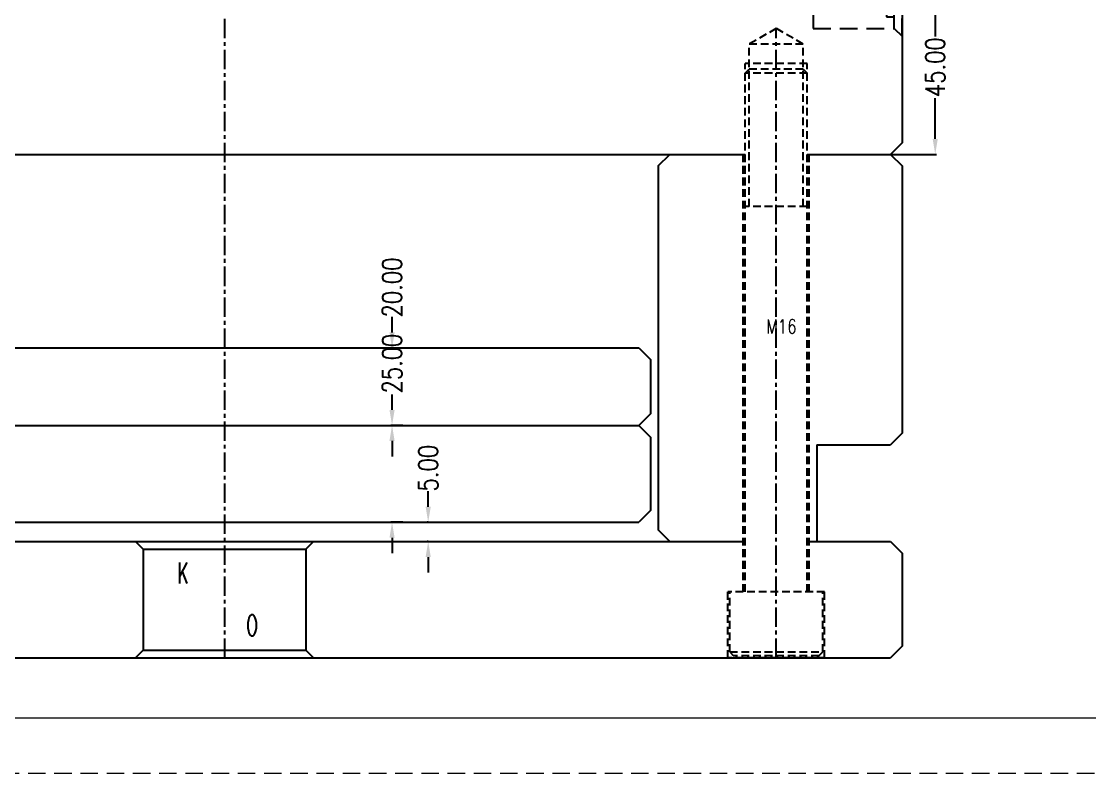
# Model space of a CAD drawing. Header units: millimetres. Extents: x 29875 to 31218, y -21313 to -20364.
# Drawn here: x 30500.3 to 30776.3, y -21313.2 to -21118.9 of the extents above; entities that cross this region are included whole.
import ezdxf

# ---------------------------------------------------------------- set-up
doc = ezdxf.new("R2010")
doc.units = ezdxf.units.MM
doc.header["$LTSCALE"] = 8
for name, pattern in [('CENTER', [2, 1.25, -0.25, 0.25, -0.25]), ('DASHED', [0.75, 0.5, -0.25]), ('HIDDEN', [0.375, 0.25, -0.125])]:
    doc.linetypes.add(name, pattern=pattern)
doc.layers.get('DEFPOINTS').update_dxf_attribs({"color": 6})
for name, color, linetype in [('CL', 1, 'Continuous'), ('text', 7, 'Continuous'), ('WT', 4, 'Continuous')]:
    doc.layers.add(name, color=color, linetype=linetype)
doc.layers.add('dim', color=3, linetype='Continuous', lineweight=15)
doc.layers.add('MBOM-ASSIS-LAYER', color=71, linetype='Continuous', lineweight=9)
doc.styles.add('ROMANC', font='RomanC.ttf', dxfattribs={"width": 0.8, "height": 7})
doc.styles.get("Standard").update_dxf_attribs({"font": 'txt.shx', "width": 0.8, "bigfont": 'chineset.shx'})
doc.dimstyles.new('ISO-25', dxfattribs={"dimtxt": 5, "dimasz": 4, "dimexe": 0.3, "dimexo": 0.3, "dimtad": 0, "dimzin": 1, "dimdsep": 46, "dimtxsty": 'Standard', "dimcen": 0, "dimclrd": 3, "dimclre": 3, "dimclrt": 3, "dimazin": 0, "dimtfac": 1, "dimtofl": 0, "dimtmove": 0, "dimatfit": 0, "dimfxl": 0, "dimarcsym": 0})

# ---------------------------------------------------------------- blocks, each defined once
blk = doc.blocks.new('*D27003')
at = {"layer": 'DEFPOINTS', "color": 0}
for p in [(30596.08, -21223.23), (30599.2, -21223.23), (30599.2, -21248.23)]:
    blk.add_point(p, dxfattribs=at)
at = {"layer": 'dim', "color": 3, "lineweight": -2}
for p, q in [((30596.08, -21219.23), (30596.08, -21215.23)), ((30598.9, -21223.23), (30595.78, -21223.23)), ((30598.9, -21248.23), (30595.78, -21248.23)), ((30596.08, -21252.23), (30596.08, -21256.23))]:
    blk.add_line(p, q, dxfattribs=at)
at = {"layer": 'dim', "color": 3}
for points in [[(30595.41, -21219.23), (30596.74, -21219.23), (30596.08, -21223.23)], [(30596.74, -21252.23), (30595.41, -21252.23), (30596.08, -21248.23)]]:
    blk.add_solid(points, dxfattribs=at)
at = {"layer": 'dim', "color": 3, "insert": (30596.08, -21207.27), "char_height": 5, "attachment_point": 5, "rotation": 90}
blk.add_mtext('25.00', dxfattribs=at)
blk = doc.blocks.new('*D27004')
at = {"layer": 'DEFPOINTS', "color": 0}
for p in [(30585.89, -21203.23), (30596.08, -21203.23), (30585.89, -21223.23)]:
    blk.add_point(p, dxfattribs=at)
at = {"layer": 'dim', "color": 3, "lineweight": -2}
for p, q in [((30596.08, -21199.23), (30596.08, -21195.23)), ((30586.19, -21203.23), (30596.38, -21203.23)), ((30586.19, -21223.23), (30596.38, -21223.23)), ((30596.08, -21227.23), (30596.08, -21231.23))]:
    blk.add_line(p, q, dxfattribs=at)
at = {"layer": 'dim', "color": 3}
for points in [[(30595.41, -21199.23), (30596.74, -21199.23), (30596.08, -21203.23)], [(30596.74, -21227.23), (30595.41, -21227.23), (30596.08, -21223.23)]]:
    blk.add_solid(points, dxfattribs=at)
at = {"layer": 'dim', "color": 3, "insert": (30596.08, -21187.61), "char_height": 5, "attachment_point": 5, "rotation": 90}
blk.add_mtext('20.00', dxfattribs=at)
blk = doc.blocks.new('*D27005')
at = {"layer": 'DEFPOINTS', "color": 0}
for p in [(30605.41, -21248.23), (30605.72, -21248.23), (30605.72, -21253.23)]:
    blk.add_point(p, dxfattribs=at)
at = {"layer": 'dim', "color": 3, "lineweight": -2}
for p, q in [((30605.41, -21244.23), (30605.41, -21240.23)), ((30605.42, -21248.23), (30605.11, -21248.23)), ((30605.42, -21253.23), (30605.11, -21253.23)), ((30605.41, -21257.23), (30605.41, -21261.23))]:
    blk.add_line(p, q, dxfattribs=at)
at = {"layer": 'dim', "color": 3}
for points in [[(30604.75, -21244.23), (30606.08, -21244.23), (30605.41, -21248.23)], [(30606.08, -21257.23), (30604.75, -21257.23), (30605.41, -21253.23)]]:
    blk.add_solid(points, dxfattribs=at)
at = {"layer": 'dim', "color": 3, "insert": (30605.41, -21234.27), "char_height": 5, "attachment_point": 5, "rotation": 90}
blk.add_mtext('5.00', dxfattribs=at)
blk = doc.blocks.new('20100617.142056')
at = {"layer": 'MBOM-ASSIS-LAYER'}
blk.add_line((-12.7, 12.7), (-1176.3, 12.7), dxfattribs=at)
at = {"layer": 'MBOM-ASSIS-LAYER', "linetype": 'DASHED'}
blk.add_line((0, 0), (-1189, 0), dxfattribs=at)
blk = doc.blocks.new('*D27701')
at = {"layer": 'DEFPOINTS', "color": 0}
for p in [(30727.82, -21108.23), (30736.39, -21108.23), (30724.82, -21153.23)]:
    blk.add_point(p, dxfattribs=at)
at = {"layer": 'dim', "color": 3, "lineweight": -2}
for p, q in [((30728.12, -21108.23), (30736.69, -21108.23)), ((30736.39, -21112.23), (30736.39, -21122.77)), ((30736.39, -21149.23), (30736.39, -21138.69)), ((30725.12, -21153.23), (30736.69, -21153.23))]:
    blk.add_line(p, q, dxfattribs=at)
at = {"layer": 'dim', "color": 3}
for points in [[(30737.05, -21112.23), (30735.72, -21112.23), (30736.39, -21108.23)], [(30735.72, -21149.23), (30737.05, -21149.23), (30736.39, -21153.23)]]:
    blk.add_solid(points, dxfattribs=at)
at = {"layer": 'dim', "color": 3, "insert": (30736.39, -21130.73), "char_height": 5, "attachment_point": 5, "rotation": 90}
blk.add_mtext('45.00', dxfattribs=at)
blk = doc.blocks.new('20160903.151524')
at = {"layer": 'WT', "color": 125, "linetype": 'HIDDEN', "ltscale": 2.3}
for p, q in [((-6.35, 23.56), (-6.01, 30)), ((-6.01, 30), (6.01, 30)), ((-5.19, 23), (-4.82, 30)), ((5.19, 23), (4.82, 30)), ((6.35, 23.56), (6.01, 30)), ((12.5, 23), (-12.5, 23)), ((-12.5, 23), (-12.5, 2)), ((-7.75, 23), (-7.75, 20.77)), ((-6.35, 23.56), (-6.35, 23)), ((6.35, 23.56), (6.35, 23)), ((7.75, 23), (7.75, 20.77)), ((12.5, 23), (12.5, 2)), ((-8.5, 20.43), (-8.5, 9.57)), ((-7.75, 21), (7.75, 21)), ((-3.5, 20.01), (-3.5, 9.99)), ((3.5, 20.01), (3.5, 9.99)), ((8.5, 20.43), (8.5, 9.57)), ((-8, 9.33), (-8, 7.51)), ((-8, 9), (8, 9)), ((8, 9.33), (8, 7.51)), ((8, 7.51), (-8, 7.51)), ((7, 6.51), (-7, 6.51)), ((-7, 6.51), (-7, 5.51)), ((7, 6.51), (7, 5.51)), ((-9.5, 4.01), (-9.5, 2)), ((-6.4, 4.01), (-9.5, 4.01)), ((-6.4, 5.51), (-7, 5.51)), ((-6.4, 5.51), (-7, 5.51)), ((6.4, 5.51), (-6.4, 5.51)), ((-6.4, 5.51), (-6.4, 4.01)), ((6.4, 4.01), (-6.4, 4.01)), ((6.4, 5.51), (6.4, 4.01)), ((6.4, 5.51), (7, 5.51)), ((6.4, 5.51), (7, 5.51)), ((6.4, 4.01), (9.5, 4.01)), ((9.5, 4.01), (9.5, 2)), ((-12.5, 2), (-14.5, 0)), ((-14.5, 0), (14.5, 0)), ((-12.5, 2), (12.5, 2)), ((9.5, 2), (-9.5, 2)), ((12.5, 2), (14.5, 0))]:
    blk.add_line(p, q, dxfattribs=at)
at = {"layer": 'WT', "color": 125, "linetype": 'CENTER', "ltscale": 1.5}
blk.add_line((0, 0), (0, 30), dxfattribs=at)
at = {"layer": 'WT', "color": 125, "linetype": 'HIDDEN', "ltscale": 2.3}
for centre, radius, start, end in [((-6.32, 16.53), 4.47, 50.9817, 119.248), ((0, 14.34), 6.66, 58.3016, 121.6984), ((6.32, 16.53), 4.47, 60.752, 129.0183), ((-6.32, 13.47), 4.47, 240.752, 309.0183), ((0, 15.66), 6.66, 238.3016, 301.6984), ((6.32, 13.47), 4.47, 230.9817, 299.248), ((-7, 7.51), 1, 180, 270), ((7, 7.51), 1, 270, 0)]:
    blk.add_arc(centre, radius, start, end, dxfattribs=at)

msp = doc.modelspace()

# ---------------------------------------------------------------- linework, layer by layer
at = {"linetype": 'Continuous'}
for p, q in [((30727.82, -21046.233), (30727.82, -21150.233)), ((30727.82, -21150.233), (30724.82, -21153.233)), ((30483.32, -21153.233), (30687.32, -21153.233)), ((30664.82, -21156.233), (30667.82, -21153.233)), ((30703.32, -21153.233), (30724.82, -21153.233)), ((30724.82, -21153.233), (30727.82, -21156.233)), ((30664.82, -21156.233), (30664.82, -21250.233)), ((30727.82, -21156.233), (30727.82, -21225.233)), ((30483.32, -21203.233), (30659.82, -21203.233)), ((30659.82, -21203.233), (30662.82, -21206.233)), ((30662.82, -21206.233), (30662.82, -21220.233)), ((30662.82, -21220.233), (30659.82, -21223.233)), ((30445.82, -21223.233), (30659.82, -21223.233)), ((30659.82, -21223.233), (30662.82, -21226.233)), ((30662.82, -21226.233), (30662.82, -21245.233)), ((30727.82, -21225.233), (30724.82, -21228.233)), ((30705.82, -21228.233), (30705.82, -21253.233)), ((30705.82, -21228.233), (30724.82, -21228.233)), ((30662.82, -21245.233), (30659.82, -21248.233)), ((30445.82, -21248.233), (30659.82, -21248.233)), ((30667.82, -21253.233), (30664.82, -21250.233)), ((30417.32, -21253.233), (30687.32, -21253.233)), ((30703.32, -21253.233), (30724.82, -21253.233)), ((30724.82, -21253.233), (30727.82, -21256.233)), ((30727.82, -21256.233), (30727.82, -21280.233)), ((30727.82, -21280.233), (30724.82, -21283.233)), ((30380.82, -21283.233), (30724.82, -21283.233))]:
    msp.add_line(p, q, dxfattribs=at)
at = {"linetype": 'HIDDEN'}
for p, q in [((30695.32, -21120.733), (30688.32, -21124.733)), ((30702.32, -21124.733), (30695.32, -21120.733)), ((30688.32, -21166.694), (30688.32, -21124.733)), ((30702.32, -21124.733), (30688.32, -21124.733)), ((30702.32, -21166.694), (30702.32, -21124.733)), ((30687.32, -21266.233), (30687.32, -21129.733)), ((30703.32, -21129.733), (30687.32, -21129.733)), ((30703.32, -21266.233), (30703.32, -21129.733)), ((30687.32, -21132.233), (30688.32, -21131.233)), ((30703.32, -21132.233), (30687.32, -21132.233)), ((30702.32, -21131.233), (30688.32, -21131.233)), ((30702.32, -21131.233), (30703.32, -21132.233)), ((30686.82, -21266.233), (30686.82, -21153.233)), ((30703.82, -21266.233), (30703.82, -21153.233)), ((30703.32, -21166.694), (30687.32, -21166.694)), ((30707.82, -21266.233), (30682.82, -21266.233)), ((30682.82, -21283.233), (30682.82, -21266.233)), ((30683.32, -21281.733), (30683.32, -21266.233)), ((30707.32, -21281.733), (30707.32, -21266.233)), ((30707.82, -21283.233), (30707.82, -21266.233)), ((30683.32, -21281.733), (30707.32, -21281.733)), ((30683.32, -21281.733), (30684.32, -21282.733)), ((30706.32, -21282.733), (30707.32, -21281.733)), ((30707.82, -21283.233), (30682.82, -21283.233)), ((30706.32, -21282.733), (30684.32, -21282.733))]:
    msp.add_line(p, q, dxfattribs=at)
at = {"color": 8, "linetype": 'Continuous'}
for p, q in [((30529.82, -21253.233), (30531.82, -21255.233)), ((30575.82, -21253.233), (30573.82, -21255.233)), ((30531.82, -21255.233), (30573.82, -21255.233)), ((30531.82, -21255.233), (30531.82, -21281.233)), ((30573.82, -21255.233), (30573.82, -21281.233)), ((30529.82, -21283.233), (30531.82, -21281.233)), ((30531.82, -21281.233), (30573.82, -21281.233)), ((30575.82, -21283.233), (30573.82, -21281.233))]:
    msp.add_line(p, q, dxfattribs=at)
at = {"layer": 'CL', "color": 7, "linetype": 'CENTER', "ltscale": 0.5}
for p, q in [((30552.82, -20902.233), (30552.82, -21283.233)), ((30695.32, -21283.233), (30695.32, -21120.733))]:
    msp.add_line(p, q, dxfattribs=at)

# ---------------------------------------------------------------- block references
at = {"layer": 'MBOM-ASSIS-LAYER', "xscale": 1.128931574008096, "yscale": 1.128931574008096, "zscale": 1.128931574008096}
msp.add_blockref('20100617.142056', (31217.782, -21313.157), dxfattribs=at)
at = {"layer": 'WT', "rotation": 90.00000000000001}
msp.add_blockref('20160903.151524', (30727.82, -21108.233), dxfattribs=at)

# ---------------------------------------------------------------- texts
at = {"color": 8, "linetype": 'Continuous', "style": 'ROMANC', "width": 0.6}
for s, p in [('K', (30540.578, -21264.038)), ('O', (30558.398, -21277.584))]:
    msp.add_text(s, height=5.4, dxfattribs=at).set_placement(p)
at = {"layer": 'text', "insert": (30692.717, -21195.852), "char_height": 3.6, "width": 4.25734, "attachment_point": 1}
msp.add_mtext('M16', dxfattribs=at)

# ---------------------------------------------------------------- dimensions: what is measured, and where the dimension line sits
at = {"layer": 'dim'}
for base, p1, p2, picture, middle in [((30736.388, -21108.233), (30724.82, -21153.233), (30727.82, -21108.233), '*D27701', (30736.388, -21130.733)), ((30596.077, -21203.233), (30585.888, -21223.233), (30585.888, -21203.233), '*D27004', (30596.077, -21187.608)), ((30596.077, -21223.233), (30599.199, -21248.233), (30599.199, -21223.233), '*D27003', (30596.077, -21207.275)), ((30605.412, -21248.233), (30605.723, -21253.233), (30605.723, -21248.233), '*D27005', (30605.412, -21234.275))]:
    dim = msp.add_linear_dim(base=base, p1=p1, p2=p2, angle=90, dimstyle='ISO-25', dxfattribs=at)
    dim.commit()
    dim.dimension.update_dxf_attribs({"geometry": picture, "text_midpoint": middle})

doc.saveas('drawing.dxf')
